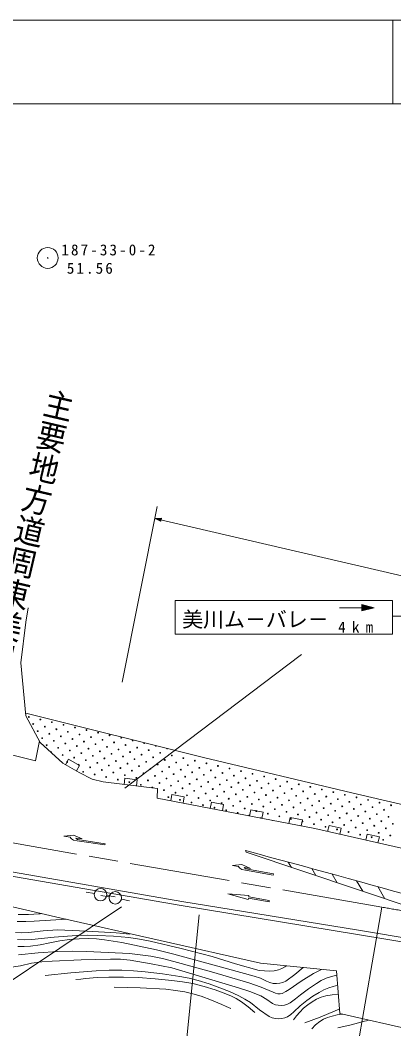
# Model space of a CAD drawing. Units: millimetres, scale not verified. Extents: x 40000 to 680000, y 20000 to 380000.
# Drawn here: x 464202 to 508852, y 259478 to 380000 of the extents above; entities that cross this region are included whole.
import ezdxf
from ezdxf.enums import TextEntityAlignment as Align

# ---------------------------------------------------------------- set-up
doc = ezdxf.new("R2010")
doc.units = ezdxf.units.MM
doc.header["$LTSCALE"] = 1000
doc.linetypes.add('CHAIN', pattern=[18.5, 12, -1.5, 3.5, -1.5])
doc.layers.add('S-BGD', color=7, linetype='Continuous', lineweight=13)
doc.layers.add('S-TTL', color=2, linetype='Continuous', lineweight=13)
doc.styles.add('@ＭＳ ゴシック', font='')
doc.styles.add('ＭＳ ゴシック', font='')
doc.styles.get('@ＭＳ ゴシック').set_extended_font_data('@MS Gothic')
doc.styles.get('ＭＳ ゴシック').set_extended_font_data('MS Gothic')

msp = doc.modelspace()

# ---------------------------------------------------------------- linework, layer by layer
at = {"layer": 'S-BGD'}
for p, q in [((476388, 300883), (480587, 321879)), ((481079, 320489), (480306, 320476)), ((480306, 320476), (480994, 320124)), ((480306, 320476), (570409, 299530)), ((480381, 320459), (481055, 320466)), ((480982, 320155), (480383, 320458)), ((480456, 320441), (481021, 320445)), ((480961, 320189), (480456, 320441)), ((480529, 320424), (480987, 320424)), ((480940, 320223), (480529, 320424)), ((480604, 320407), (480953, 320403)), ((480919, 320257), (480604, 320407)), ((480677, 320390), (480920, 320382)), ((480898, 320290), (480677, 320390)), ((480882, 320342), (480752, 320373)), ((480752, 320373), (480886, 320361)), ((480877, 320324), (480752, 320373)), ((480886, 320361), (480877, 320324)), ((480920, 320382), (480898, 320290)), ((480953, 320403), (480919, 320257)), ((480987, 320424), (480940, 320223)), ((481021, 320445), (480961, 320189)), ((481055, 320466), (480982, 320155)), ((480994, 320124), (481079, 320489)), ((465148, 309787), (464863, 308050)), ((482716, 306650), (482716, 310656)), ((482716, 310656), (508701, 310656)), ((502352, 309799), (506511, 309799)), ((506511, 309799), (505011, 310174)), ((505011, 310174), (505011, 309424)), ((505011, 309424), (506511, 309799)), ((505048, 309480), (505048, 310118)), ((505048, 310118), (506353, 309799)), ((506357, 309799), (505048, 309480)), ((505104, 309536), (505104, 310061)), ((505104, 310061), (506203, 309799)), ((506203, 309799), (505104, 309536)), ((505161, 309593), (505161, 310005)), ((505161, 310005), (506053, 309799)), ((506053, 309799), (505161, 309593)), ((505217, 309649), (505217, 309949)), ((505217, 309949), (505899, 309799)), ((505899, 309799), (505217, 309649)), ((505273, 309705), (505273, 309893)), ((505273, 309893), (505749, 309799)), ((505749, 309799), (505273, 309705)), ((505329, 309761), (505329, 309836)), ((505329, 309836), (505596, 309799)), ((505329, 309799), (505596, 309799)), ((505596, 309799), (505329, 309761)), ((508701, 310656), (508701, 306650)), ((509773, 308782), (508666, 308782)), ((464863, 308050), (464295, 303216)), ((508701, 306650), (482716, 306650)), ((476691, 288221), (497836, 304195)), ((464295, 303216), (464895, 296866)), ((486127, 291880), (464865, 297185)), ((464895, 296866), (466601, 293707)), ((466038, 291502), (448889, 295827)), ((466504, 293886), (466038, 291502)), ((466601, 293707), (469286, 291211)), ((469981, 291680), (469612, 291027)), ((471287, 290943), (469981, 291680)), ((503828, 287658), (486127, 291880)), ((469286, 291211), (471245, 290106)), ((470919, 290290), (471287, 290943)), ((471245, 290106), (472814, 289322)), ((472814, 289322), (474109, 289006)), ((476713, 289433), (476619, 288689)), ((478201, 289245), (476713, 289433)), ((474109, 289006), (480617, 288184)), ((478107, 288501), (478201, 289245)), ((480617, 288184), (480585, 287047)), ((480585, 287047), (499396, 283401)), ((482343, 287470), (482200, 286734)), ((483815, 287185), (482343, 287470)), ((483673, 286448), (483815, 287185)), ((518600, 284272), (503828, 287658)), ((487046, 286559), (486903, 285822)), ((488518, 286273), (487046, 286559)), ((488375, 285537), (488518, 286273)), ((491748, 285647), (491605, 284911)), ((493221, 285362), (491748, 285647)), ((493078, 284625), (493221, 285362)), ((496451, 284736), (496308, 283999)), ((497923, 284450), (496451, 284736)), ((497781, 283714), (497923, 284450)), ((499396, 283401), (517614, 279265)), ((501108, 283781), (500942, 283050)), ((502570, 283449), (501108, 283781)), ((502404, 282718), (502570, 283449)), ((469432, 282491), (470564, 282623)), ((469432, 282491), (470173, 282379)), ((470564, 282623), (471607, 282162)), ((471607, 282162), (470866, 282274)), ((474353, 281595), (471041, 282096)), ((505662, 282747), (505496, 282016)), ((507125, 282415), (505662, 282747)), ((506959, 281684), (507125, 282415)), ((471018, 281948), (470573, 282015)), ((471018, 281948), (474331, 281447)), ((474331, 281447), (474353, 281595)), ((474331, 281447), (474353, 281595)), ((491110, 280781), (491212, 280577)), ((491212, 280577), (514669, 272718)), ((456435, 278906), (483422, 274207)), ((456532, 279397), (483506, 274700)), ((489557, 279010), (490692, 279117)), ((489557, 279010), (490296, 278881)), ((491131, 278431), (490688, 278508)), ((490692, 279117), (491724, 278633)), ((491724, 278633), (490986, 278761)), ((491131, 278431), (494432, 277857)), ((494457, 278005), (491157, 278579)), ((496239, 279398), (496609, 278768)), ((499038, 278637), (499538, 277787)), ((494432, 277857), (494457, 278005)), ((494432, 277857), (494457, 278005)), ((501471, 277973), (502082, 276935)), ((504406, 277168), (505148, 275908)), ((506938, 276470), (507789, 275023)), ((459665, 274868), (468948, 272745)), ((473068, 275642), (472083, 275813)), ((474822, 275245), (473834, 275397)), ((474550, 275409), (475540, 275267)), ((476298, 274981), (477278, 274781)), ((491459, 274949), (489035, 275602)), ((489035, 275602), (491536, 275393)), ((491485, 275097), (491459, 274949)), ((493947, 274666), (491485, 275097)), ((491536, 275393), (491511, 275245)), ((491511, 275245), (493973, 274814)), ((493973, 274814), (493947, 274666)), ((449950, 256401), (476305, 274073)), ((483422, 274207), (504529, 270766)), ((483506, 274700), (504611, 271259)), ((499774, 229761), (507401, 274017)), ((463954, 273140), (465203, 273153)), ((465203, 273153), (466461, 273227)), ((465889, 272334), (467811, 272456)), ((466461, 273227), (466600, 273237)), ((466600, 273237), (466750, 273248)), ((467811, 272456), (469732, 272568)), ((468948, 272745), (492908, 267323)), ((483466, 252136), (485599, 273082)), ((463836, 272309), (464863, 272291)), ((464863, 272291), (465889, 272334)), ((465204, 270992), (466940, 271177)), ((466940, 271177), (468682, 271301)), ((468682, 271301), (472183, 271145)), ((504611, 271259), (515093, 269515)), ((463638, 270993), (464416, 270962)), ((463889, 270142), (464728, 270117)), ((464416, 270962), (465204, 270992)), ((464728, 270117), (465576, 270152)), ((465576, 270152), (468245, 270416)), ((468927, 269982), (467755, 269765)), ((468245, 270416), (470929, 270620)), ((470097, 270136), (468927, 269982)), ((471243, 270228), (470097, 270136)), ((470929, 270620), (472206, 270663)), ((472391, 270260), (471243, 270228)), ((472183, 271145), (475678, 270930)), ((472206, 270663), (473485, 270646)), ((473339, 270225), (472391, 270260)), ((474283, 270129), (473339, 270225)), ((473485, 270646), (475343, 270546)), ((476352, 269779), (474283, 270129)), ((475343, 270546), (477192, 270386)), ((475678, 270930), (476494, 270861)), ((476494, 270861), (477320, 270788)), ((477192, 270386), (478468, 270204)), ((478468, 270204), (479734, 269962)), ((504529, 270766), (515006, 269023)), ((464675, 269302), (463925, 269318)), ((465423, 269346), (464675, 269302)), ((466597, 269527), (465423, 269346)), ((467755, 269765), (466597, 269527)), ((478409, 269371), (476352, 269779)), ((480492, 268909), (478409, 269371)), ((479734, 269962), (483431, 269070)), ((482556, 268391), (480492, 268909)), ((483431, 269070), (487125, 268118)), ((463993, 268309), (466338, 268540)), ((466338, 268540), (468686, 268710)), ((468013, 267580), (466789, 267478)), ((471507, 267729), (468013, 267580)), ((468686, 268710), (470415, 268740)), ((470415, 268740), (472146, 268710)), ((474999, 267817), (471507, 267729)), ((472146, 268710), (474704, 268616)), ((474704, 268616), (477268, 268461)), ((476189, 267789), (474999, 267817)), ((477364, 267700), (476189, 267789)), ((477268, 268461), (478551, 268336)), ((479850, 267254), (477364, 267700)), ((478551, 268336), (479825, 268151)), ((479825, 268151), (481202, 267867)), ((481202, 267867), (482576, 267521)), ((487377, 267093), (482556, 268391)), ((487125, 268118), (489934, 267260)), ((464250, 267024), (462906, 266790)), ((465573, 267315), (464250, 267024)), ((466789, 267478), (465573, 267315)), ((470249, 266166), (473301, 266401)), ((473301, 266401), (474817, 266472)), ((474817, 266472), (476334, 266483)), ((476334, 266483), (477738, 266408)), ((477738, 266408), (479150, 266273)), ((482328, 266748), (479850, 267254)), ((486307, 265582), (482328, 266748)), ((482576, 267521), (487059, 266278)), ((492183, 265788), (487377, 267093)), ((489934, 267260), (492759, 266462)), ((492759, 266462), (493390, 266392)), ((492908, 267323), (502017, 266401)), ((493390, 266392), (494028, 266383)), ((494028, 266383), (494548, 266421)), ((494548, 266421), (495056, 266520)), ((495056, 266520), (495460, 266677)), ((495460, 266677), (495842, 266891)), ((495842, 266891), (495936, 266949)), ((495936, 266949), (496029, 267007)), ((498029, 266805), (497008, 265962)), ((499730, 266341), (500211, 266584)), ((502017, 266401), (502397, 261315)), ((467197, 265870), (470249, 266166)), ((471440, 265422), (470863, 265359)), ((472017, 265483), (471440, 265422)), ((473410, 265602), (472017, 265483)), ((474807, 265662), (473410, 265602)), ((476565, 265658), (474807, 265662)), ((478312, 265594), (476565, 265658)), ((480324, 265463), (478312, 265594)), ((479150, 266273), (481229, 266036)), ((482324, 265272), (480324, 265463)), ((481229, 266036), (483296, 265740)), ((483592, 265104), (482324, 265272)), ((483296, 265740), (484393, 265528)), ((484393, 265528), (485478, 265257)), ((485478, 265257), (486786, 264852)), ((490272, 264357), (486307, 265582)), ((487059, 266278), (491531, 264975)), ((492924, 265513), (492183, 265788)), ((493648, 265181), (492924, 265513)), ((494032, 265014), (493648, 265181)), ((495941, 265160), (495604, 265016)), ((497008, 265962), (495941, 265160)), ((496341, 264185), (497783, 265163)), ((497783, 265163), (499253, 266088)), ((499253, 266088), (499730, 266341)), ((500177, 265246), (499619, 264909)), ((500749, 265522), (500177, 265246)), ((501391, 265728), (500749, 265522)), ((502056, 265878), (501391, 265728)), ((475430, 264465), (478528, 264369)), ((478528, 264369), (481624, 264213)), ((481624, 264213), (482747, 264078)), ((482747, 264078), (483859, 263883)), ((484839, 264878), (483592, 265104)), ((486180, 264532), (484839, 264878)), ((487504, 264127), (486180, 264532)), ((486786, 264852), (488076, 264390)), ((488457, 263799), (487504, 264127)), ((488076, 264390), (489204, 263930)), ((491630, 263920), (490272, 264357)), ((491531, 264975), (492996, 264442)), ((492996, 264442), (494435, 263854)), ((494422, 264909), (494032, 265014)), ((494835, 264888), (494422, 264909)), ((495245, 264929), (494835, 264888)), ((495604, 265016), (495245, 264929)), ((495937, 263919), (496341, 264185)), ((498638, 264250), (497690, 263542)), ((499619, 264909), (498638, 264250)), ((499925, 263813), (500483, 264124)), ((500483, 264124), (501073, 264384)), ((501073, 264384), (501603, 264553)), ((501603, 264553), (502145, 264697)), ((483859, 263883), (484840, 263653)), ((484840, 263653), (485814, 263362)), ((485814, 263362), (487059, 262908)), ((487059, 262908), (488286, 262396)), ((489374, 263419), (488457, 263799)), ((489204, 263930), (490318, 263411)), ((490023, 263091), (489374, 263419)), ((490641, 262711), (490023, 263091)), ((490318, 263411), (491028, 263039)), ((491028, 263039), (491706, 262616)), ((492975, 263425), (491630, 263920)), ((493685, 262984), (492975, 263425)), ((494364, 262490), (493685, 262984)), ((494435, 263854), (494705, 263727)), ((494705, 263727), (494995, 263659)), ((494995, 263659), (495263, 263658)), ((495263, 263658), (495522, 263716)), ((495522, 263716), (495937, 263919)), ((497102, 263043), (496469, 262586)), ((497690, 263542), (497102, 263043)), ((497668, 262215), (498442, 262867)), ((498442, 262867), (499161, 263362)), ((499626, 263007), (499083, 262704)), ((499161, 263362), (499925, 263813)), ((500169, 263243), (499626, 263007)), ((500722, 263417), (500169, 263243)), ((501467, 263557), (500722, 263417)), ((502224, 263637), (501467, 263557)), ((488286, 262396), (488836, 262155)), ((488836, 262155), (489385, 261910)), ((491459, 262094), (490641, 262711)), ((492238, 261431), (491459, 262094)), ((491706, 262616), (492805, 261767)), ((492805, 261767), (493961, 260951)), ((494696, 262358), (494364, 262490)), ((495041, 262286), (494696, 262358)), ((495412, 262264), (495041, 262286)), ((495768, 262303), (495412, 262264)), ((496129, 262415), (495768, 262303)), ((496469, 262586), (496129, 262415)), ((496922, 261507), (497668, 262215)), ((498077, 261932), (497617, 261463)), ((498573, 262350), (498077, 261932)), ((499083, 262704), (498573, 262350)), ((500042, 260872), (501850, 261614)), ((501850, 261614), (502104, 261731)), ((502104, 261731), (502357, 261849)), ((493961, 260951), (494317, 260797)), ((494317, 260797), (494697, 260700)), ((494697, 260700), (495072, 260668)), ((495072, 260668), (495457, 260697)), ((495457, 260697), (495808, 260783)), ((495808, 260783), (496143, 260929)), ((496143, 260929), (496543, 261188)), ((496543, 261188), (496922, 261507)), ((497240, 261026), (496869, 260569)), ((497617, 261463), (497240, 261026)), ((498210, 260186), (500042, 260872)), ((499506, 259941), (500015, 260357)), ((500015, 260357), (500441, 260614)), ((500441, 260614), (500908, 260823)), ((500908, 260823), (501490, 261007)), ((501490, 261007), (502083, 261132)), ((502083, 261132), (502417, 261185)), ((502397, 261315), (522931, 256624)), ((502417, 261185), (502751, 261234)), ((503756, 259950), (505333, 260380)), ((505333, 260380), (505582, 260452)), ((505582, 260452), (505840, 260528)), ((499040, 259483), (499506, 259941)), ((502170, 259579), (503756, 259950))]:
    msp.add_line(p, q, dxfattribs=at)
at = {"layer": 'S-BGD', "linetype": 'CHAIN'}
msp.add_line((507401, 274017), (462627, 281810), dxfattribs=at)
at = {"layer": 'S-BGD'}
for centre, radius in [((467494, 351589), 1244), ((467494, 351589), 37.5), ((465236, 296744), 49.8), ((465769, 295898), 49.8), ((466616, 296431), 49.8), ((467149, 295585), 49.8), ((467995, 296118), 49.8), ((468528, 295272), 49.8), ((469374, 295805), 49.8), ((470753, 295492), 49.8), ((466302, 295052), 49.8), ((466835, 294206), 49.8), ((467682, 294739), 49.8), ((469061, 294426), 49.8), ((469907, 294959), 49.8), ((470440, 294113), 49.8), ((471286, 294646), 49.8), ((472132, 295179), 49.8), ((472665, 294332), 49.8), ((473511, 294865), 49.8), ((474890, 294552), 49.8), ((476269, 294239), 49.8), ((467369, 293360), 49.8), ((468215, 293893), 49.8), ((468748, 293046), 49.8), ((469594, 293579), 49.8), ((470973, 293266), 49.8), ((471819, 293799), 49.8), ((472352, 292953), 49.8), ((473198, 293486), 49.8), ((474044, 294019), 49.8), ((474577, 293173), 49.8), ((475423, 293706), 49.8), ((475956, 292860), 49.8), ((476802, 293393), 49.8), ((477649, 293926), 49.8), ((478182, 293080), 49.8), ((469281, 292200), 49.8), ((470127, 292733), 49.8), ((470660, 291887), 49.8), ((471506, 292420), 49.8), ((472885, 292107), 49.8), ((473731, 292640), 49.8), ((474264, 291794), 49.8), ((475110, 292327), 49.8), ((476489, 292014), 49.8), ((477335, 292547), 49.8), ((477869, 291701), 49.8), ((478715, 292234), 49.8), ((479561, 292767), 49.8), ((480094, 291921), 49.8), ((480940, 292454), 49.8), ((482319, 292141), 49.8), ((483698, 291828), 49.8), ((469814, 291354), 49.8), ((471193, 291041), 49.8), ((472039, 291574), 49.8), ((472572, 290728), 49.8), ((473418, 291261), 49.8), ((473951, 290415), 49.8), ((474797, 290948), 49.8), ((475643, 291481), 49.8), ((476176, 290635), 49.8), ((477022, 291168), 49.8), ((478402, 290855), 49.8), ((479248, 291388), 49.8), ((479781, 290542), 49.8), ((480627, 291075), 49.8), ((481473, 291608), 49.8), ((482006, 290762), 49.8), ((482852, 291295), 49.8), ((483385, 290449), 49.8), ((484231, 290982), 49.8), ((485077, 291515), 49.8), ((485610, 290669), 49.8), ((486456, 291202), 49.8), ((487835, 290889), 49.8), ((489215, 290576), 49.8), ((471726, 290195), 49.8), ((473105, 289882), 49.8), ((474484, 289569), 49.8), ((475330, 290102), 49.8), ((475863, 289256), 49.8), ((476709, 289789), 49.8), ((477555, 290322), 49.8), ((478088, 289476), 49.8), ((478935, 290009), 49.8), ((480314, 289696), 49.8), ((481160, 290229), 49.8), ((481693, 289383), 49.8), ((482539, 289916), 49.8), ((483918, 289603), 49.8), ((484764, 290136), 49.8), ((485297, 289290), 49.8), ((486143, 289823), 49.8), ((486989, 290356), 49.8), ((487522, 289509), 49.8), ((488368, 290042), 49.8), ((489748, 289729), 49.8), ((490594, 290262), 49.8), ((491127, 289416), 49.8), ((491973, 289949), 49.8), ((493352, 289636), 49.8), ((494731, 289323), 49.8), ((477242, 288943), 49.8), ((478621, 288630), 49.8), ((479468, 289163), 49.8), ((480001, 288317), 49.8), ((480847, 288850), 49.8), ((481380, 288004), 49.8), ((482226, 288537), 49.8), ((483072, 289070), 49.8), ((483605, 288223), 49.8), ((484451, 288756), 49.8), ((485830, 288443), 49.8), ((486676, 288976), 49.8), ((487209, 288130), 49.8), ((488055, 288663), 49.8), ((488901, 289196), 49.8), ((489435, 288350), 49.8), ((490281, 288883), 49.8), ((490814, 288037), 49.8), ((491660, 288570), 49.8), ((492506, 289103), 49.8), ((493039, 288257), 49.8), ((493885, 288790), 49.8), ((495264, 288477), 49.8), ((496110, 289010), 49.8), ((496643, 288164), 49.8), ((497489, 288697), 49.8), ((498868, 288384), 49.8), ((500248, 288071), 49.8), ((481913, 287157), 49.8), ((482759, 287690), 49.8), ((483292, 286844), 49.8), ((484138, 287377), 49.8), ((484984, 287910), 49.8), ((485517, 287064), 49.8), ((486363, 287597), 49.8), ((487742, 287284), 49.8), ((488588, 287817), 49.8), ((489121, 286971), 49.8), ((489968, 287504), 49.8), ((491347, 287191), 49.8), ((492193, 287724), 49.8), ((492726, 286878), 49.8), ((493572, 287411), 49.8), ((494418, 287944), 49.8), ((494951, 287098), 49.8), ((495797, 287631), 49.8), ((497176, 287318), 49.8), ((498022, 287851), 49.8), ((498555, 287005), 49.8), ((499401, 287538), 49.8), ((500781, 287225), 49.8), ((501627, 287758), 49.8), ((502160, 286912), 49.8), ((503006, 287445), 49.8), ((504385, 287132), 49.8), ((505764, 286819), 49.8), ((484671, 286531), 49.8), ((486050, 286218), 49.8), ((486896, 286751), 49.8), ((487429, 285905), 49.8), ((488275, 286438), 49.8), ((488808, 285592), 49.8), ((489654, 286125), 49.8), ((490501, 286658), 49.8), ((491034, 285812), 49.8), ((491880, 286345), 49.8), ((493259, 286032), 49.8), ((494105, 286565), 49.8), ((494638, 285719), 49.8), ((495484, 286252), 49.8), ((496330, 286785), 49.8), ((496863, 285939), 49.8), ((497709, 286472), 49.8), ((498242, 285626), 49.8), ((499088, 286159), 49.8), ((499934, 286692), 49.8), ((500467, 285846), 49.8), ((501314, 286379), 49.8), ((502693, 286066), 49.8), ((503539, 286599), 49.8), ((504072, 285753), 49.8), ((504918, 286286), 49.8), ((506297, 285972), 49.8), ((507143, 286505), 49.8), ((507676, 285659), 49.8), ((508522, 286192), 49.8), ((490187, 285279), 49.8), ((492413, 285499), 49.8), ((493792, 285186), 49.8), ((495171, 284873), 49.8), ((496017, 285406), 49.8), ((496550, 284560), 49.8), ((497396, 285093), 49.8), ((498775, 284780), 49.8), ((499621, 285313), 49.8), ((500154, 284467), 49.8), ((501001, 285000), 49.8), ((501847, 285533), 49.8), ((502380, 284686), 49.8), ((503226, 285220), 49.8), ((504605, 284906), 49.8), ((505451, 285439), 49.8), ((505984, 284593), 49.8), ((506830, 285126), 49.8), ((508209, 284813), 49.8), ((497929, 284247), 49.8), ((499308, 283934), 49.8), ((500687, 283620), 49.8), ((501534, 284153), 49.8), ((502067, 283307), 49.8), ((502913, 283840), 49.8), ((503759, 284373), 49.8), ((504292, 283527), 49.8), ((505138, 284060), 49.8), ((505671, 283214), 49.8), ((506517, 283747), 49.8), ((507363, 284280), 49.8), ((507896, 283434), 49.8), ((508742, 283967), 49.8), ((503446, 282994), 49.8), ((504825, 282681), 49.8), ((506204, 282368), 49.8), ((507050, 282901), 49.8), ((507583, 282055), 49.8), ((508429, 282588), 49.8), ((473807, 275515), 746), ((475563, 275131), 746)]:
    msp.add_circle(centre, radius, dxfattribs=at)
for centre, radius, start, end in [((479028, 293613), 49.8, 117.93021, 34.05392), ((480407, 293300), 49.8, 157.96115, 354.02295), ((481786, 292987), 49.8, 193.66684, 318.31726), ((467902, 292513), 49.8, 304.20407, 149.98749), ((491567, 284966), 49.8, 279.59296, 238.46826), ((492946, 284653), 49.8, 347.13281, 170.92844), ((494325, 284340), 49.8, 49.49582, 108.5654), ((471021, 282909), 1000, 212.01984, 243.39789), ((471298, 282525), 500, 210.05151, 239.00653), ((-85848, -1868639), 2225508, 73.81079, 74.97458), ((491155, 279392), 1000, 210.74805, 242.1261), ((491424, 279002), 500, 208.77972, 237.73474)]:
    msp.add_arc(centre, radius, start, end, dxfattribs=at)
at = {"layer": 'S-BGD', "linetype": 'CHAIN'}
msp.add_arc((440700, -120383), 400000, 74.34946, 80.40091, dxfattribs=at)
at = {"layer": 'S-TTL'}
for p, q in [((680000, 380000), (40000, 380000)), ((508747, 380000), (508747, 370000)), ((40000, 370000), (680000, 370000))]:
    msp.add_line(p, q, dxfattribs=at)

# ---------------------------------------------------------------- texts
at = {"layer": 'S-BGD', "style": '@ＭＳ ゴシック', "width": 1.1}
msp.add_text('主要地方道周東美川線', height=2566, rotation=256.9, dxfattribs=at).set_placement((467225, 336324), align=Align.BOTTOM_LEFT)
at = {"layer": 'S-BGD', "style": 'ＭＳ ゴシック'}
msp.add_text('美川ム－バレ－', height=1833, dxfattribs=at).set_placement((483567, 306938), align=Align.BOTTOM_LEFT)
at = {"layer": 'S-BGD', "char_height": 1320, "attachment_point": 7, "style": 'ＭＳ ゴシック'}
for s, insert in [('\\T1.28;187-33-0-2', (469127, 351873)), ('\\T1.28;51.56', (469776, 349682)), ('\\T1.83;4km', (502200, 306826))]:
    msp.add_mtext(s, dxfattribs=dict(at, insert=insert))

doc.saveas('drawing.dxf')
